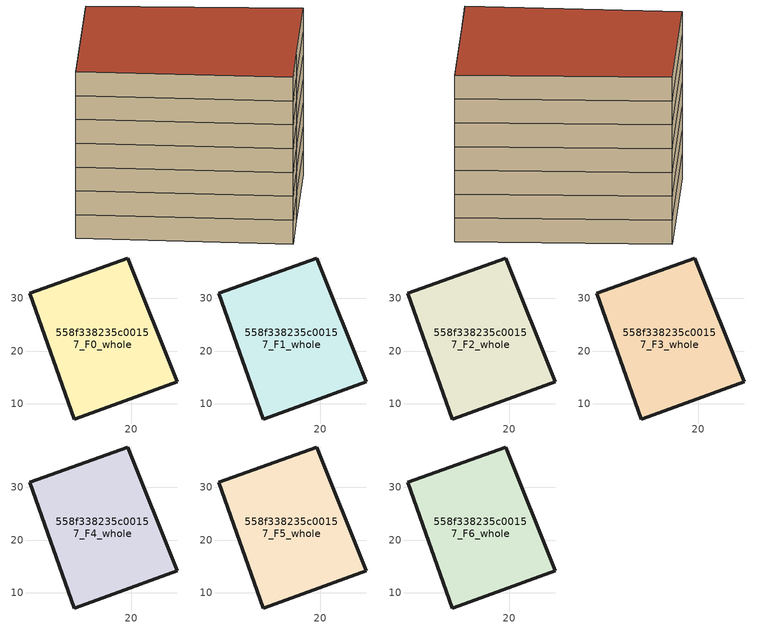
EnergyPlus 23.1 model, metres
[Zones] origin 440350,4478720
558f338235c00157_F0_whole
 floor ground (EU_floor_Construction): 19.37,37.67 28.74,14.18 15.73,9.48 9.25,7.13 0.81,30.99 z0
 wall outside (EU_wall_Construction): 28.74,14.18 19.37,37.67 0.81,30.99 9.25,7.13 15.73,9.48 28.74,14.18 z0:3
558f338235c00157_F1_whole
 floor to 558f338235c00157_F0_whole (EU_floor_Construction): 19.37,37.67 28.74,14.18 15.73,9.48 9.25,7.13 0.81,30.99 z3
 wall outside (EU_wall_Construction): 28.74,14.18 19.37,37.67 0.81,30.99 9.25,7.13 15.73,9.48 28.74,14.18 z3:6
558f338235c00157_F2_whole
 floor to 558f338235c00157_F1_whole (EU_floor_Construction): 19.37,37.67 28.74,14.18 15.73,9.48 9.25,7.13 0.81,30.99 z6
 wall outside (EU_wall_Construction): 28.74,14.18 19.37,37.67 0.81,30.99 9.25,7.13 15.73,9.48 28.74,14.18 z6:9
558f338235c00157_F3_whole
 floor to 558f338235c00157_F2_whole (EU_floor_Construction): 19.37,37.67 28.74,14.18 15.73,9.48 9.25,7.13 0.81,30.99 z9
 wall outside (EU_wall_Construction): 28.74,14.18 19.37,37.67 0.81,30.99 9.25,7.13 15.73,9.48 28.74,14.18 z9:12
558f338235c00157_F4_whole
 floor to 558f338235c00157_F3_whole (EU_floor_Construction): 19.37,37.67 28.74,14.18 15.73,9.48 9.25,7.13 0.81,30.99 z12
 wall outside (EU_wall_Construction): 28.74,14.18 19.37,37.67 0.81,30.99 9.25,7.13 15.73,9.48 28.74,14.18 z12:15
558f338235c00157_F5_whole
 floor to 558f338235c00157_F4_whole (EU_floor_Construction): 19.37,37.67 28.74,14.18 15.73,9.48 9.25,7.13 0.81,30.99 z15
 wall outside (EU_wall_Construction): 28.74,14.18 19.37,37.67 0.81,30.99 9.25,7.13 15.73,9.48 28.74,14.18 z15:18
558f338235c00157_F6_whole
 floor to 558f338235c00157_F5_whole (EU_floor_Construction): 19.37,37.67 28.74,14.18 15.73,9.48 9.25,7.13 0.81,30.99 z18
 wall outside (EU_wall_Construction): 28.74,14.18 19.37,37.67 0.81,30.99 9.25,7.13 15.73,9.48 28.74,14.18 z18:21
 roof outside (EU_roof_Construction): 28.74,14.18 19.37,37.67 0.81,30.99 9.25,7.13 15.73,9.48 z21
[Building]
EU S2 Campaign: North Axis=0; Terrain=City; Solar Distribution=FullExterior
[Site:Location]
Madrid: Latitude=40.5; Longitude=-3.5; Time Zone=1; Elevation=609
[SizingPeriod:WeatherFileDays]
AnnualSizingPeriod: Begin Month=1; Begin Day of Month=1; End Month=12; End Day of Month=31; Day of Week for Start Day=Monday; Use Weather File Daylight Saving Period=No; Use Weather File Rain and Snow Indicators=No
[MATERIAL]
EU_InternalMass_Material: Roughness=MediumRough; Thickness=0.1; Conductivity=1; Density=1800; Specific Heat=900; Thermal Absorptance=0.9; Solar Absorptance=0.7; Visible Absorptance=0.7
[MATERIAL:NOMASS] Roughness=MediumRough; Thermal Absorptance=0.9; Solar Absorptance=0.7; Visible Absorptance=0.7
Name | Thermal Resistance
EU_wall_NoMass | 0.609216
EU_roof_NoMass | 0.513268
EU_floor_NoMass | 0.568163
[CONSTRUCTION]
EU_wall_Construction: EU_wall_NoMass
EU_roof_Construction: EU_roof_NoMass
EU_floor_Construction: EU_floor_NoMass
EU_InternalMass_Construction: EU_InternalMass_Material
[ZONE] Type=1; Multiplier=1; Ceiling Height=autocalculate; Volume=1534.51; Floor Area=autocalculate; Part of Total Floor Area=Yes
558f338235c00157_F0_whole; 558f338235c00157_F1_whole; 558f338235c00157_F2_whole; 558f338235c00157_F3_whole; 558f338235c00157_F4_whole; 558f338235c00157_F5_whole; 558f338235c00157_F6_whole
[INTERNALMASS] Construction=EU_InternalMass_Construction; Surface Area=511.503
Name | Zone or ZoneList
558f338235c00157_F0_whole_EU_InternalMass | 558f338235c00157_F0_whole
558f338235c00157_F1_whole_EU_InternalMass | 558f338235c00157_F1_whole
558f338235c00157_F2_whole_EU_InternalMass | 558f338235c00157_F2_whole
558f338235c00157_F3_whole_EU_InternalMass | 558f338235c00157_F3_whole
558f338235c00157_F4_whole_EU_InternalMass | 558f338235c00157_F4_whole
558f338235c00157_F5_whole_EU_InternalMass | 558f338235c00157_F5_whole
558f338235c00157_F6_whole_EU_InternalMass | 558f338235c00157_F6_whole
[OTHEREQUIPMENT] Fuel Type=Electricity; Design Level Calculation Method=Watts/Area; Power per Zone Floor Area=1; Fraction Latent=0; Fraction Radiant=0; Fraction Lost=0; Carbon Dioxide Generation Rate=0; EndUse Subcategory=EU_Step8_InternalGains
Name | Zone or ZoneList or Space or SpaceList | Schedule
EU_Step8_InternalGain_558f338235c00157_F0_whole_f000 | 558f338235c00157_F0_whole | EU_Step8_GainSchedule_558f338235c00157_F0_whole_f000
EU_Step8_InternalGain_558f338235c00157_F1_whole_f000 | 558f338235c00157_F1_whole | EU_Step8_GainSchedule_558f338235c00157_F1_whole_f000
EU_Step8_InternalGain_558f338235c00157_F2_whole_f000 | 558f338235c00157_F2_whole | EU_Step8_GainSchedule_558f338235c00157_F2_whole_f000
EU_Step8_InternalGain_558f338235c00157_F3_whole_f000 | 558f338235c00157_F3_whole | EU_Step8_GainSchedule_558f338235c00157_F3_whole_f000
EU_Step8_InternalGain_558f338235c00157_F4_whole_f000 | 558f338235c00157_F4_whole | EU_Step8_GainSchedule_558f338235c00157_F4_whole_f000
EU_Step8_InternalGain_558f338235c00157_F5_whole_f000 | 558f338235c00157_F5_whole | EU_Step8_GainSchedule_558f338235c00157_F5_whole_f000
EU_Step8_InternalGain_558f338235c00157_F6_whole_f000 | 558f338235c00157_F6_whole | EU_Step8_GainSchedule_558f338235c00157_F6_whole_f000
[ZONEVENTILATION:DESIGNFLOWRATE] Schedule=EU_AlwaysOn; Design Flow Rate Calculation Method=AirChanges/Hour; Air Changes per Hour=0.752966; Ventilation Type=Natural; Fan Pressure Rise=0; Fan Total Efficiency=1; Constant Term Coefficient=1; Temperature Term Coefficient=0; Velocity Term Coefficient=0; Velocity Squared Term Coefficient=0; Minimum Indoor Temperature=-100; Maximum Indoor Temperature=100; Delta Temperature=-100; Minimum Outdoor Temperature=-100; Maximum Outdoor Temperature=100; Maximum Wind Speed=40
Name | Zone or ZoneList or Space or SpaceList
EU_ConstantAir_558f338235c00157_F0_whole | 558f338235c00157_F0_whole
EU_ConstantAir_558f338235c00157_F1_whole | 558f338235c00157_F1_whole
EU_ConstantAir_558f338235c00157_F2_whole | 558f338235c00157_F2_whole
EU_ConstantAir_558f338235c00157_F3_whole | 558f338235c00157_F3_whole
EU_ConstantAir_558f338235c00157_F4_whole | 558f338235c00157_F4_whole
EU_ConstantAir_558f338235c00157_F5_whole | 558f338235c00157_F5_whole
EU_ConstantAir_558f338235c00157_F6_whole | 558f338235c00157_F6_whole
[HVACTEMPLATE:THERMOSTAT] Constant Heating Setpoint=20; Constant Cooling Setpoint=50
EU_HeatOnly_558f338235c00157_F0_whole; EU_HeatOnly_558f338235c00157_F1_whole; EU_HeatOnly_558f338235c00157_F2_whole; EU_HeatOnly_558f338235c00157_F3_whole; EU_HeatOnly_558f338235c00157_F4_whole; EU_HeatOnly_558f338235c00157_F5_whole; EU_HeatOnly_558f338235c00157_F6_whole
[HVACTEMPLATE:ZONE:IDEALLOADSAIRSYSTEM] System Availability Schedule=EU_AlwaysOn; Maximum Heating Supply Air Temperature=50; Minimum Cooling Supply Air Temperature=13; Maximum Heating Supply Air Humidity Ratio=0.0156; Minimum Cooling Supply Air Humidity Ratio=0.0077; Heating Limit=NoLimit; Cooling Limit=NoLimit; Heating Availability Schedule=EU_AlwaysOn; Cooling Availability Schedule=EU_CoolingOff; Dehumidification Control Type=ConstantSensibleHeatRatio; Cooling Sensible Heat Ratio=0.7; Dehumidification Setpoint=60; Humidification Control Type=None; Humidification Setpoint=30; Outdoor Air Method=None; Outdoor Air Flow Rate per Person=0.00944; Outdoor Air Flow Rate per Zone Floor Area=0; Outdoor Air Flow Rate per Zone=0; Demand Controlled Ventilation Type=None; Outdoor Air Economizer Type=NoEconomizer; Heat Recovery Type=None; Sensible Heat Recovery Effectiveness=0.7; Latent Heat Recovery Effectiveness=0.65
Name | Template Thermostat
558f338235c00157_F0_whole | EU_HeatOnly_558f338235c00157_F0_whole
558f338235c00157_F1_whole | EU_HeatOnly_558f338235c00157_F1_whole
558f338235c00157_F2_whole | EU_HeatOnly_558f338235c00157_F2_whole
558f338235c00157_F3_whole | EU_HeatOnly_558f338235c00157_F3_whole
558f338235c00157_F4_whole | EU_HeatOnly_558f338235c00157_F4_whole
558f338235c00157_F5_whole | EU_HeatOnly_558f338235c00157_F5_whole
558f338235c00157_F6_whole | EU_HeatOnly_558f338235c00157_F6_whole
[SIZING:ZONE] Zone Cooling Design Supply Air Temperature Input Method=SupplyAirTemperature; Zone Cooling Design Supply Air Temperature=13; Zone Heating Design Supply Air Temperature Input Method=SupplyAirTemperature; Zone Heating Design Supply Air Temperature=50; Zone Cooling Design Supply Air Humidity Ratio=0.008; Zone Heating Design Supply Air Humidity Ratio=0.008; Cooling Design Air Flow Method=DesignDay; Cooling Design Air Flow Rate=0; Cooling Minimum Air Flow per Zone Floor Area=0.000762; Cooling Minimum Air Flow=0; Cooling Minimum Air Flow Fraction=0.2; Heating Design Air Flow Method=DesignDay; Heating Design Air Flow Rate=0; Heating Maximum Air Flow per Zone Floor Area=0.002032; Heating Maximum Air Flow=0.141576; Heating Maximum Air Flow Fraction=0.3; Account for Dedicated Outdoor Air System=No; Dedicated Outdoor Air System Control Strategy=NeutralSupplyAir; Dedicated Outdoor Air Low Setpoint Temperature for Design=autosize; Dedicated Outdoor Air High Setpoint Temperature for Design=autosize; Zone Load Sizing Method=Sensible Load Only No Latent Load; Zone Latent Cooling Design Supply Air Humidity Ratio Input Method=HumidityRatioDifference; Zone Cooling Design Supply Air Humidity Ratio Difference=0.005; Zone Latent Heating Design Supply Air Humidity Ratio Input Method=HumidityRatioDifference; Zone Humidification Design Supply Air Humidity Ratio Difference=0.005
558f338235c00157_F0_whole; 558f338235c00157_F1_whole; 558f338235c00157_F2_whole; 558f338235c00157_F3_whole; 558f338235c00157_F4_whole; 558f338235c00157_F5_whole; 558f338235c00157_F6_whole
[SCHEDULE:CONSTANT]
Name | Hourly Value
EU_AlwaysOn | 1
EU_CoolingOff | 0
[SCHEDULE:FILE] Column Number=1; Rows to Skip at Top=0; Number of Hours of Data=8760; Column Separator=Comma; Interpolate to Timestep=No; Minutes per Item=60; Adjust Schedule for Daylight Savings=Yes
Name | File
EU_Step8_GainSchedule_558f338235c00157_F0_whole_f000 | C:\Users\o_iseri\Desktop\OpenUBEM\openubem\outputs\eu_evidence\EU-11\ES-MAD-BERRUGUETE\idfs\558f338235c00157\558f338235c00157_F0_whole_f000_gain.csv
EU_Step8_GainSchedule_558f338235c00157_F1_whole_f000 | C:\Users\o_iseri\Desktop\OpenUBEM\openubem\outputs\eu_evidence\EU-11\ES-MAD-BERRUGUETE\idfs\558f338235c00157\558f338235c00157_F1_whole_f000_gain.csv
EU_Step8_GainSchedule_558f338235c00157_F2_whole_f000 | C:\Users\o_iseri\Desktop\OpenUBEM\openubem\outputs\eu_evidence\EU-11\ES-MAD-BERRUGUETE\idfs\558f338235c00157\558f338235c00157_F2_whole_f000_gain.csv
EU_Step8_GainSchedule_558f338235c00157_F3_whole_f000 | C:\Users\o_iseri\Desktop\OpenUBEM\openubem\outputs\eu_evidence\EU-11\ES-MAD-BERRUGUETE\idfs\558f338235c00157\558f338235c00157_F3_whole_f000_gain.csv
EU_Step8_GainSchedule_558f338235c00157_F4_whole_f000 | C:\Users\o_iseri\Desktop\OpenUBEM\openubem\outputs\eu_evidence\EU-11\ES-MAD-BERRUGUETE\idfs\558f338235c00157\558f338235c00157_F4_whole_f000_gain.csv
EU_Step8_GainSchedule_558f338235c00157_F5_whole_f000 | C:\Users\o_iseri\Desktop\OpenUBEM\openubem\outputs\eu_evidence\EU-11\ES-MAD-BERRUGUETE\idfs\558f338235c00157\558f338235c00157_F5_whole_f000_gain.csv
EU_Step8_GainSchedule_558f338235c00157_F6_whole_f000 | C:\Users\o_iseri\Desktop\OpenUBEM\openubem\outputs\eu_evidence\EU-11\ES-MAD-BERRUGUETE\idfs\558f338235c00157\558f338235c00157_F6_whole_f000_gain.csv
